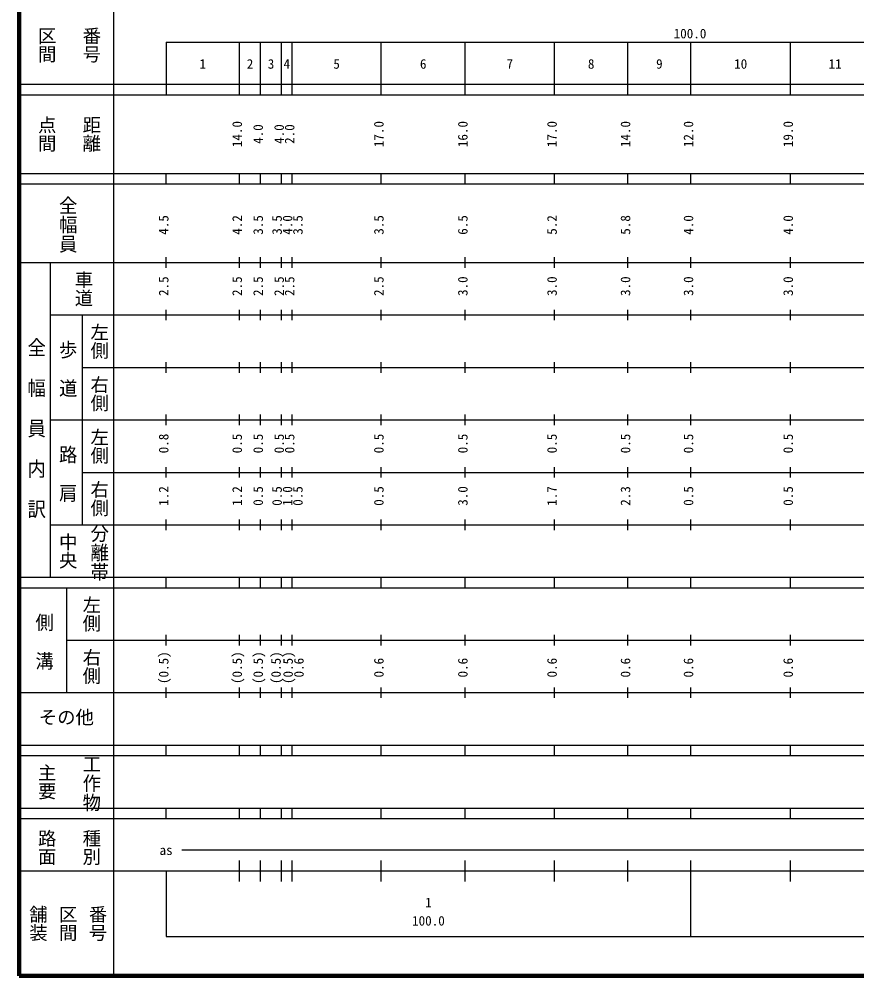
# Model space of a CAD drawing. Units: millimetres on the paper. Extents: x 40 to 680, y 20 to 380.
# Drawn here: x 40 to 199.6, y 20 to 202.4 of the extents above; entities that cross this region are included whole.
import ezdxf
from ezdxf.enums import TextEntityAlignment as Align

# ---------------------------------------------------------------- set-up
doc = ezdxf.new("R2010")
doc.units = ezdxf.units.MM
doc.layers.add('M-TTL', color=2, linetype='Continuous', lineweight=140)
doc.layers.add('M-TTL-BAND', color=7, linetype='Continuous', lineweight=25)
doc.styles.add('@ＭＳ ゴシック', font='')
doc.styles.add('ＭＳ ゴシック', font='')
doc.styles.get('@ＭＳ ゴシック').set_extended_font_data('@MS Gothic')
doc.styles.get('ＭＳ ゴシック').set_extended_font_data('MS Gothic')

msp = doc.modelspace()

# ---------------------------------------------------------------- linework, layer by layer
at = {"layer": 'M-TTL'}
for p, q in [((40, 380), (40, 20)), ((40, 20), (680, 20))]:
    msp.add_line(p, q, dxfattribs=at)
at = {"layer": 'M-TTL-BAND'}
for p, q in [((58, 370), (58, 20)), ((68, 198), (579, 198)), ((68, 198), (68, 188)), ((82, 188), (82, 198)), ((86, 188), (86, 198)), ((90, 188), (90, 198)), ((92, 188), (92, 198)), ((109, 188), (109, 198)), ((125, 188), (125, 198)), ((142, 188), (142, 198)), ((156, 188), (156, 198)), ((168, 188), (168, 198)), ((187, 188), (187, 198)), ((40, 190), (579, 190)), ((40, 188), (579, 188)), ((40, 173), (579, 173)), ((68, 171), (68, 173)), ((82, 171), (82, 173)), ((86, 171), (86, 173)), ((90, 171), (90, 173)), ((92, 171), (92, 173)), ((109, 171), (109, 173)), ((125, 171), (125, 173)), ((142, 171), (142, 173)), ((156, 171), (156, 173)), ((168, 171), (168, 173)), ((187, 171), (187, 173)), ((40, 171), (579, 171)), ((68, 155), (68, 157)), ((82, 155), (82, 157)), ((86, 155), (86, 157)), ((90, 155), (90, 157)), ((92, 155), (92, 157)), ((109, 155), (109, 157)), ((125, 155), (125, 157)), ((142, 155), (142, 157)), ((156, 155), (156, 157)), ((168, 155), (168, 157)), ((187, 155), (187, 157)), ((40, 156), (579, 156)), ((46, 96), (46, 156)), ((46, 146), (579, 146)), ((52, 146), (52, 106)), ((68, 145), (68, 147)), ((82, 145), (82, 147)), ((86, 145), (86, 147)), ((90, 145), (90, 147)), ((92, 145), (92, 147)), ((109, 145), (109, 147)), ((125, 145), (125, 147)), ((142, 145), (142, 147)), ((156, 145), (156, 147)), ((168, 145), (168, 147)), ((187, 145), (187, 147)), ((68, 135), (68, 137)), ((82, 135), (82, 137)), ((86, 135), (86, 137)), ((90, 135), (90, 137)), ((92, 135), (92, 137)), ((109, 135), (109, 137)), ((125, 135), (125, 137)), ((142, 135), (142, 137)), ((156, 135), (156, 137)), ((168, 135), (168, 137)), ((187, 135), (187, 137)), ((52, 136), (579, 136)), ((46, 126), (579, 126)), ((68, 125), (68, 127)), ((82, 125), (82, 127)), ((86, 125), (86, 127)), ((90, 125), (90, 127)), ((92, 125), (92, 127)), ((109, 125), (109, 127)), ((125, 125), (125, 127)), ((142, 125), (142, 127)), ((156, 125), (156, 127)), ((168, 125), (168, 127)), ((187, 125), (187, 127)), ((68, 115), (68, 117)), ((82, 115), (82, 117)), ((86, 115), (86, 117)), ((90, 115), (90, 117)), ((92, 115), (92, 117)), ((109, 115), (109, 117)), ((125, 115), (125, 117)), ((142, 115), (142, 117)), ((156, 115), (156, 117)), ((168, 115), (168, 117)), ((187, 115), (187, 117)), ((52, 116), (579, 116)), ((46, 106), (579, 106)), ((68, 105), (68, 107)), ((82, 105), (82, 107)), ((86, 105), (86, 107)), ((90, 105), (90, 107)), ((92, 105), (92, 107)), ((109, 105), (109, 107)), ((125, 105), (125, 107)), ((142, 105), (142, 107)), ((156, 105), (156, 107)), ((168, 105), (168, 107)), ((187, 105), (187, 107)), ((40, 96), (579, 96)), ((68, 94), (68, 96)), ((82, 94), (82, 96)), ((86, 94), (86, 96)), ((90, 94), (90, 96)), ((92, 94), (92, 96)), ((109, 94), (109, 96)), ((125, 94), (125, 96)), ((142, 94), (142, 96)), ((156, 94), (156, 96)), ((168, 94), (168, 96)), ((187, 94), (187, 96)), ((40, 94), (579, 94)), ((49, 94), (49, 74)), ((49, 84), (579, 84)), ((68, 83), (68, 85)), ((82, 83), (82, 85)), ((86, 83), (86, 85)), ((90, 83), (90, 85)), ((92, 83), (92, 85)), ((109, 83), (109, 85)), ((125, 83), (125, 85)), ((142, 83), (142, 85)), ((156, 83), (156, 85)), ((168, 83), (168, 85)), ((187, 83), (187, 85)), ((68, 73), (68, 75)), ((82, 73), (82, 75)), ((86, 73), (86, 75)), ((90, 73), (90, 75)), ((92, 73), (92, 75)), ((109, 73), (109, 75)), ((125, 73), (125, 75)), ((142, 73), (142, 75)), ((156, 73), (156, 75)), ((168, 73), (168, 75)), ((187, 73), (187, 75)), ((40, 74), (579, 74)), ((40, 64), (579, 64)), ((68, 62), (68, 64)), ((82, 62), (82, 64)), ((86, 62), (86, 64)), ((90, 62), (90, 64)), ((92, 62), (92, 64)), ((109, 62), (109, 64)), ((125, 62), (125, 64)), ((142, 62), (142, 64)), ((156, 62), (156, 64)), ((168, 62), (168, 64)), ((187, 62), (187, 64)), ((40, 62), (579, 62)), ((40, 52), (579, 52)), ((68, 50), (68, 52)), ((82, 50), (82, 52)), ((86, 50), (86, 52)), ((90, 50), (90, 52)), ((92, 50), (92, 52)), ((109, 50), (109, 52)), ((125, 50), (125, 52)), ((142, 50), (142, 52)), ((156, 50), (156, 52)), ((168, 50), (168, 52)), ((187, 50), (187, 52)), ((40, 50), (579, 50)), ((71, 44), (565, 44)), ((82, 38), (82, 42)), ((86, 38), (86, 42)), ((90, 38), (90, 42)), ((92, 38), (92, 42)), ((109, 38), (109, 42)), ((125, 38), (125, 42)), ((142, 38), (142, 42)), ((156, 38), (156, 42)), ((168, 27.5), (168, 42)), ((187, 38), (187, 42)), ((40, 40), (579, 40)), ((68, 40), (68, 27.5)), ((68, 27.5), (579, 27.5))]:
    msp.add_line(p, q, dxfattribs=at)

# ---------------------------------------------------------------- texts
for s, height, rotation, style, p in [('番号', 2.566, 270, '@ＭＳ ゴシック', (51.75, 201)), ('区間', 2.566, 270, '@ＭＳ ゴシック', (43.25, 201)), ('点間', 2.566, 270, '@ＭＳ ゴシック', (43.25, 184)), ('距離', 2.566, 270, '@ＭＳ ゴシック', (51.75, 184)), ('14.0', 1.833, 90, 'ＭＳ ゴシック', (83, 178)), ('17.0', 1.833, 90, 'ＭＳ ゴシック', (110, 178)), ('16.0', 1.833, 90, 'ＭＳ ゴシック', (126, 178)), ('17.0', 1.833, 90, 'ＭＳ ゴシック', (143, 178)), ('14.0', 1.833, 90, 'ＭＳ ゴシック', (157, 178)), ('12.0', 1.833, 90, 'ＭＳ ゴシック', (169, 178)), ('19.0', 1.833, 90, 'ＭＳ ゴシック', (188, 178)), ('4.0', 1.833, 90, 'ＭＳ ゴシック', (87, 178.625)), ('4.0', 1.833, 90, 'ＭＳ ゴシック', (91, 178.625)), ('2.0', 1.833, 90, 'ＭＳ ゴシック', (93, 178.625)), ('4.5', 1.833, 90, 'ＭＳ ゴシック', (69, 161.299)), ('4.2', 1.833, 90, 'ＭＳ ゴシック', (83, 161.299)), ('3.5', 1.833, 90, 'ＭＳ ゴシック', (87, 161.299)), ('3.5', 1.833, 90, 'ＭＳ ゴシック', (90.6, 161.299)), ('4.0', 1.833, 90, 'ＭＳ ゴシック', (92.6, 161.299)), ('3.5', 1.833, 90, 'ＭＳ ゴシック', (94.57, 161.299)), ('3.5', 1.833, 90, 'ＭＳ ゴシック', (110, 161.299)), ('6.5', 1.833, 90, 'ＭＳ ゴシック', (126, 161.299)), ('5.2', 1.833, 90, 'ＭＳ ゴシック', (143, 161.299)), ('5.8', 1.833, 90, 'ＭＳ ゴシック', (157, 161.299)), ('4.0', 1.833, 90, 'ＭＳ ゴシック', (169, 161.299)), ('4.0', 1.833, 90, 'ＭＳ ゴシック', (188, 161.299)), ('車道', 2.566, 270, '@ＭＳ ゴシック', (50.25, 154.5)), ('3.0', 1.833, 90, 'ＭＳ ゴシック', (126, 149.625)), ('3.0', 1.833, 90, 'ＭＳ ゴシック', (143, 149.625)), ('3.0', 1.833, 90, 'ＭＳ ゴシック', (157, 149.625)), ('3.0', 1.833, 90, 'ＭＳ ゴシック', (169, 149.625)), ('3.0', 1.833, 90, 'ＭＳ ゴシック', (188, 149.625)), ('2.5', 1.833, 90, 'ＭＳ ゴシック', (69, 149.625)), ('2.5', 1.833, 90, 'ＭＳ ゴシック', (83, 149.625)), ('2.5', 1.833, 90, 'ＭＳ ゴシック', (87, 149.625)), ('2.5', 1.833, 90, 'ＭＳ ゴシック', (91, 149.625)), ('2.5', 1.833, 90, 'ＭＳ ゴシック', (93, 149.625)), ('2.5', 1.833, 90, 'ＭＳ ゴシック', (110, 149.625)), ('左側', 2.566, 270, '@ＭＳ ゴシック', (53.25, 144.5)), ('右側', 2.566, 270, '@ＭＳ ゴシック', (53.25, 134.5)), ('左側', 2.566, 270, '@ＭＳ ゴシック', (53.25, 124.5)), ('0.8', 1.833, 90, 'ＭＳ ゴシック', (69, 119.625)), ('0.5', 1.833, 90, 'ＭＳ ゴシック', (83, 119.625)), ('0.5', 1.833, 90, 'ＭＳ ゴシック', (87, 119.625)), ('0.5', 1.833, 90, 'ＭＳ ゴシック', (91, 119.625)), ('0.5', 1.833, 90, 'ＭＳ ゴシック', (93, 119.625)), ('0.5', 1.833, 90, 'ＭＳ ゴシック', (110, 119.625)), ('0.5', 1.833, 90, 'ＭＳ ゴシック', (126, 119.625)), ('0.5', 1.833, 90, 'ＭＳ ゴシック', (143, 119.625)), ('0.5', 1.833, 90, 'ＭＳ ゴシック', (157, 119.625)), ('0.5', 1.833, 90, 'ＭＳ ゴシック', (169, 119.625)), ('0.5', 1.833, 90, 'ＭＳ ゴシック', (188, 119.625)), ('右側', 2.566, 270, '@ＭＳ ゴシック', (53.25, 114.5)), ('1.2', 1.833, 90, 'ＭＳ ゴシック', (69, 109.625)), ('1.2', 1.833, 90, 'ＭＳ ゴシック', (83, 109.625)), ('0.5', 1.833, 90, 'ＭＳ ゴシック', (87, 109.625)), ('0.5', 1.833, 90, 'ＭＳ ゴシック', (90.6, 109.625)), ('1.0', 1.833, 90, 'ＭＳ ゴシック', (92.6, 109.625)), ('0.5', 1.833, 90, 'ＭＳ ゴシック', (94.57, 109.625)), ('0.5', 1.833, 90, 'ＭＳ ゴシック', (110, 109.625)), ('3.0', 1.833, 90, 'ＭＳ ゴシック', (126, 109.625)), ('1.7', 1.833, 90, 'ＭＳ ゴシック', (143, 109.625)), ('2.3', 1.833, 90, 'ＭＳ ゴシック', (157, 109.625)), ('0.5', 1.833, 90, 'ＭＳ ゴシック', (169, 109.625)), ('0.5', 1.833, 90, 'ＭＳ ゴシック', (188, 109.625)), ('中央', 2.566, 270, '@ＭＳ ゴシック', (47.25, 104.5)), ('左側', 2.566, 270, '@ＭＳ ゴシック', (51.75, 92.5)), ('右側', 2.566, 270, '@ＭＳ ゴシック', (51.75, 82.5)), ('(0.5)', 1.833, 90, 'ＭＳ ゴシック', (69, 75.639)), ('(0.5)', 1.833, 90, 'ＭＳ ゴシック', (83, 75.639)), ('(0.5)', 1.833, 90, 'ＭＳ ゴシック', (87, 75.639)), ('(0.5)', 1.833, 90, 'ＭＳ ゴシック', (90.4, 75.639)), ('(0.5)', 1.833, 90, 'ＭＳ ゴシック', (92.7, 75.639)), ('0.6', 1.833, 90, 'ＭＳ ゴシック', (94.77, 76.889)), ('0.6', 1.833, 90, 'ＭＳ ゴシック', (110, 76.889)), ('0.6', 1.833, 90, 'ＭＳ ゴシック', (126, 76.889)), ('0.6', 1.833, 90, 'ＭＳ ゴシック', (143, 76.889)), ('0.6', 1.833, 90, 'ＭＳ ゴシック', (157, 76.889)), ('0.6', 1.833, 90, 'ＭＳ ゴシック', (169, 76.889)), ('0.6', 1.833, 90, 'ＭＳ ゴシック', (188, 76.889)), ('主要', 2.566, 270, '@ＭＳ ゴシック', (43.25, 60.5)), ('路面', 2.566, 270, '@ＭＳ ゴシック', (43.25, 48)), ('種別', 2.566, 270, '@ＭＳ ゴシック', (51.75, 48)), ('舗装', 2.566, 270, '@ＭＳ ゴシック', (41.583, 33.5)), ('区間', 2.566, 270, '@ＭＳ ゴシック', (47.25, 33.5)), ('番号', 2.566, 270, '@ＭＳ ゴシック', (52.917, 33.5))]:
    msp.add_text(s, height=height, rotation=rotation, dxfattribs=dict(at, style=style)).set_placement(p, align=Align.BOTTOM_LEFT)
at = {"layer": 'M-TTL-BAND', "style": 'ＭＳ ゴシック'}
for s, height, p in [('100.0', 1.833, (164.719, 198.195)), ('1', 1.833, (74.375, 192.405)), ('2', 1.833, (83.375, 192.405)), ('3', 1.833, (87.375, 192.405)), ('4', 1.833, (90.375, 192.405)), ('5', 1.833, (99.875, 192.405)), ('6', 1.833, (116.375, 192.405)), ('7', 1.833, (132.875, 192.405)), ('8', 1.833, (148.375, 192.405)), ('9', 1.833, (161.375, 192.405)), ('10', 1.833, (176.25, 192.405)), ('11', 1.833, (194.25, 192.405)), ('その他', 2.566, (43.75, 67.25)), ('as', 1.833, (66.75, 42.5)), ('1', 1.833, (117.375, 32.523)), ('100.0', 1.833, (114.875, 29.033))]:
    msp.add_text(s, height=height, dxfattribs=at).set_placement(p, align=Align.BOTTOM_LEFT)
at = {"layer": 'M-TTL-BAND', "style": '@ＭＳ ゴシック'}
for s, width, p in [('全幅員', 1.05, (47.25, 168.75)), ('全\u3000幅\u3000員\u3000内\u3000訳', 1.1, (41.25, 141.75)), ('歩\u3000道', 1.05, (47.25, 141.25)), ('路\u3000肩', 1.05, (47.25, 121.25)), ('分離帯', 1.05, (53.25, 106.25)), ('側\u3000溝', 1.05, (42.75, 89.25)), ('工作物', 1.05, (51.75, 62.25))]:
    msp.add_text(s, height=2.566, rotation=270, dxfattribs=dict(at, width=width)).set_placement(p, align=Align.BOTTOM_LEFT)

doc.saveas('drawing.dxf')
